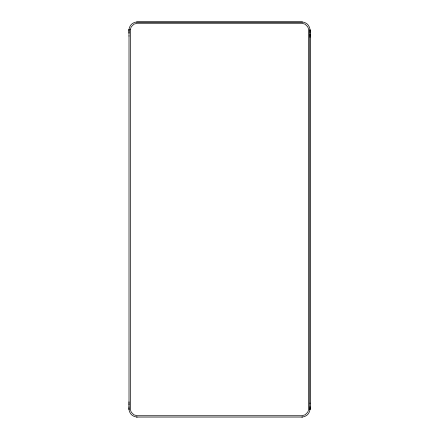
<?xml version="1.0" encoding="UTF-8"?>
<svg xmlns="http://www.w3.org/2000/svg" width="439" height="439" viewBox="0 0 439 439"><rect width="100%" height="100%" fill="white"/><g stroke="black" fill="none" stroke-linecap="round" stroke-linejoin="round"><path stroke-width="0.66" d="M129.011 406.613L129.011 409.494M129.011 405.181L129.011 404.368M129.011 403.984L129.011 403.348M129.011 402.695L129.011 401.85M129.011 36.091L129.011 35.762M129.011 33.353L129.011 32.898M129.011 32.716L129.011 29.413M309.989 409.697L309.989 406.613M309.989 403.348L309.989 403.024M309.989 37.266L309.989 36.421M309.989 35.762L309.989 35.131M309.989 34.741L309.989 33.935M309.989 32.502L309.989 29.622M136.364 22.065L302.636 22.065M136.364 417.05L302.636 417.05M309.989 29.868L309.989 31.174M309.989 31.773L309.989 34.012M309.989 34.544L309.989 406.673M309.989 407.343L309.989 409.647M129.011 29.468L129.011 409.247M128.956 30.181A8.231 8.231 0 0 1 137.188 21.95L301.812 21.95A8.231 8.231 0 0 1 310.044 30.181L310.044 408.819A8.231 8.231 0 0 1 301.812 417.05M137.188 417.05A8.231 8.231 0 0 1 128.956 408.819M130.526 29.259L130.526 409.741A7.029 7.029 0 0 0 131.409 412.342L133.906 414.844L137.242 415.733L301.758 415.733L305.094 414.844L307.591 412.342A7.029 7.029 0 0 0 308.469 409.741L308.474 29.259A7.029 7.029 0 0 0 307.591 26.658L305.094 24.156L301.758 23.267L137.242 23.267L133.906 24.156L131.409 26.658A7.029 7.029 0 0 0 130.531 29.259"/></g></svg>
